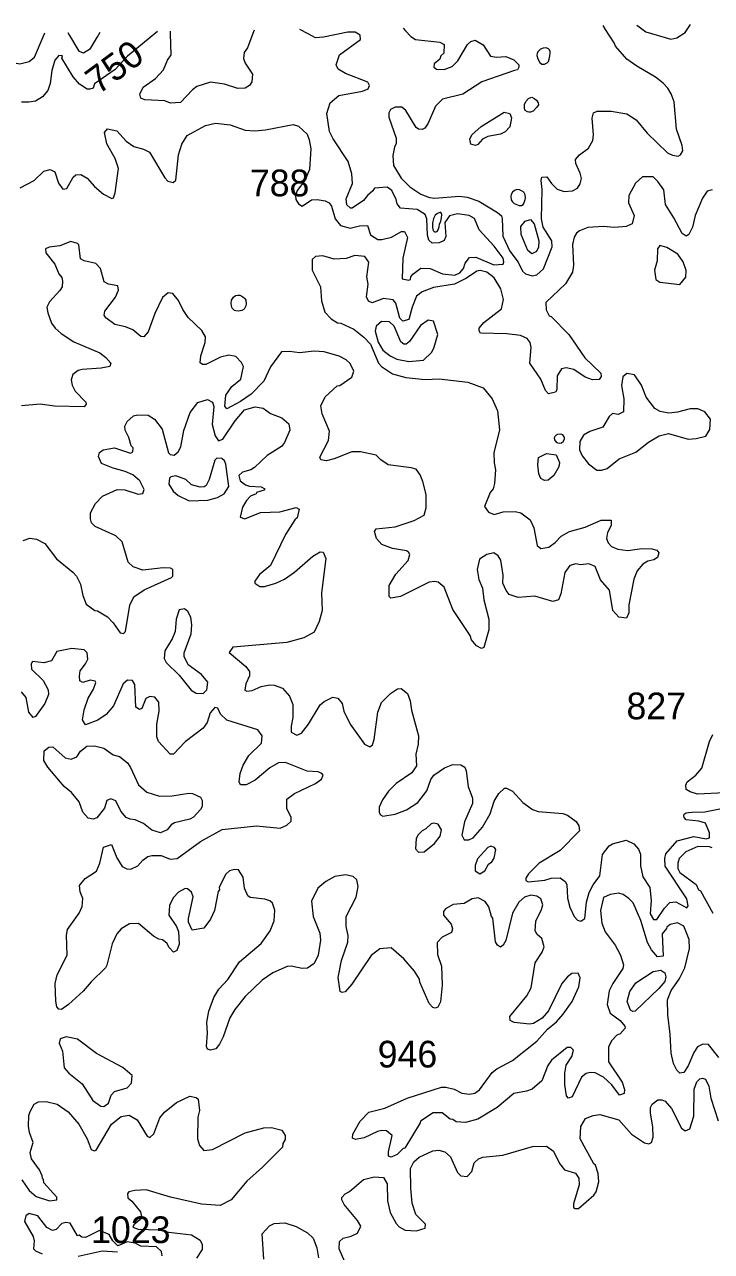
# Model space of a CAD drawing. Header units: kilometres. Extents: x 178.1 to 232.4, y 8228.7 to 8284.8.
# Drawn here: x 201.01 to 205.13, y 8277.12 to 8284.47 of the extents above; entities that cross this region are included whole.
import ezdxf

# ---------------------------------------------------------------- set-up
doc = ezdxf.new("R2010")
doc.units = ezdxf.units.KM
for name, color, linetype in [('1', 7, 'Continuous'), ('2', 7, 'Continuous'), ('21', 7, 'Continuous'), ('61', 7, 'Continuous')]:
    doc.layers.add(name, color=color, linetype=linetype)
doc.styles.add('dgn002', font='dgn002.shx')

msp = doc.modelspace()

# ---------------------------------------------------------------- linework, layer by layer
at = {"layer": '1', "color": 5, "linetype": 'Continuous', "lineweight": 13, "flags": 128}
for points in [[(202.3897, 8284.4383), (202.3818, 8284.4176), (202.3493, 8284.3326), (202.3296, 8284.3036), (202.3264, 8284.2681), (202.3362, 8284.2409), (202.3804, 8284.1755), (202.3758, 8284.1292), (202.3611, 8284.1068), (202.3351, 8284.0914), (202.2928, 8284.0882), (202.2126, 8284.1157), (202.1277, 8284.1275), (202.0464, 8284.1012), (202.0199, 8284.0814), (201.948, 8284.0049), (201.8883, 8284.0012), (201.8546, 8284.014), (201.7343, 8284.0206), (201.7108, 8284.0309), (201.7042, 8284.0545), (201.7249, 8284.0973), (201.7977, 8284.1479), (201.8454, 8284.2001), (201.8702, 8284.2593), (201.8912, 8284.2909), (201.8883, 8284.4157), (201.8879, 8284.4318)], [(202.7331, 8283.4212), (202.768, 8283.423), (202.8148, 8283.4148), (202.8396, 8283.403), (202.8535, 8283.3833), (202.8755, 8283.3075), (202.9078, 8283.2684), (202.9665, 8283.2522), (203.0223, 8283.2653), (203.0692, 8283.2682), (203.0875, 8283.2116), (203.1311, 8283.1831), (203.1562, 8283.1831), (203.214, 8283.1976), (203.2737, 8283.2318), (203.2907, 8283.2317), (203.3099, 8283.1952), (203.281, 8283.0726), (203.2775, 8282.9482), (203.3168, 8282.9395), (203.328, 8282.9446), (203.3304, 8282.9604), (203.3418, 8282.9769), (203.3896, 8283.0115), (203.4457, 8283.0105), (203.5203, 8282.9775), (203.5934, 8282.9707), (203.6224, 8282.9835), (203.6458, 8283.0103), (203.6562, 8283.0413), (203.6816, 8283.0757), (203.72, 8283.0786), (203.828, 8283.0332), (203.8828, 8283.0368), (203.8881, 8283.0509), (203.8828, 8283.073), (203.8292, 8283.1442), (203.7385, 8283.2425), (203.711, 8283.31), (203.6793, 8283.3283), (203.6099, 8283.3374), (203.5606, 8283.3257), (203.5331, 8283.2852), (203.539, 8283.2017), (203.5286, 8283.1782), (203.4996, 8283.1633), (203.4569, 8283.1617), (203.4369, 8283.1804), (203.4295, 8283.2096), (203.4258, 8283.3083), (203.415, 8283.333), (203.3671, 8283.3639), (203.2672, 8283.3712), (203.2469, 8283.3973), (203.2424, 8283.4238), (203.2155, 8283.4778), (203.1883, 8283.497), (203.1113, 8283.492), (203.1016, 8283.475), (203.0687, 8283.4482), (203.0447, 8283.4178), (202.9785, 8283.371), (202.9669, 8283.3716), (202.9454, 8283.3923), (202.9423, 8283.4281), (202.9794, 8283.5196), (202.9762, 8283.5779), (202.9544, 8283.651), (202.8641, 8283.7876), (202.8414, 8283.8315), (202.8265, 8283.9393), (202.8454, 8284.0019), (202.8977, 8284.0468), (203.0404, 8284.0718), (203.073, 8284.0868), (203.0822, 8284.1071), (203.0725, 8284.1261), (202.9383, 8284.1796), (202.8932, 8284.2055), (202.8811, 8284.2306), (202.9009, 8284.2904), (203.0278, 8284.3821), (203.0263, 8284.4092), (202.9951, 8284.4269), (202.9523, 8284.4272), (202.8067, 8284.396), (202.7569, 8284.3927), (202.7129, 8284.4157), (202.663, 8284.4418)], [(201.81, 8284.4308), (201.7884, 8284.4129), (201.63, 8284.2822), (201.6025, 8284.2519), (201.5571, 8284.202), (201.4324, 8284.1162), (201.4242, 8284.0914), (201.4052, 8284.0841), (201.3878, 8284.0853), (201.3426, 8284.1152), (201.3035, 8284.1581), (201.2371, 8284.2702), (201.2406, 8284.2836), (201.2195, 8284.2865), (201.1945, 8284.2582), (201.1756, 8284.1968), (201.1657, 8284.1186), (201.1519, 8284.0777), (201.1212, 8284.0394), (201.0784, 8284.0127), (201.0389, 8284.0059), (200.9941, 8284.0069)], [(200.9876, 8283.4936), (201.0713, 8283.5378), (201.129, 8283.5937), (201.1672, 8283.6041), (201.195, 8283.589), (201.217, 8283.5213), (201.2415, 8283.4861), (201.2671, 8283.4889), (201.3053, 8283.5574), (201.3206, 8283.5705), (201.3495, 8283.5726), (201.3882, 8283.5525), (201.4322, 8283.5022), (201.4861, 8283.4549), (201.536, 8283.43), (201.5458, 8283.4337), (201.5573, 8283.4635), (201.5754, 8283.6092), (201.5563, 8283.6686), (201.5071, 8283.7573), (201.4919, 8283.8247), (201.51, 8283.8474), (201.567, 8283.8361), (201.6233, 8283.7738), (201.6673, 8283.7414), (201.7262, 8283.7262), (201.7631, 8283.7076), (201.8548, 8283.5539), (201.8726, 8283.5334), (201.9038, 8283.5253), (201.92, 8283.5397), (201.9363, 8283.6905), (201.9553, 8283.7557), (201.9872, 8283.8081), (202.0983, 8283.8673), (202.1589, 8283.8807), (202.2454, 8283.8711), (202.3367, 8283.8396), (202.3945, 8283.8347), (202.457, 8283.8411), (202.6237, 8283.8736), (202.6566, 8283.8633), (202.7081, 8283.8146), (202.7204, 8283.7809), (202.7292, 8283.7277), (202.7222, 8283.6027)], [(202.7222, 8283.6027), (202.6943, 8283.5378), (202.6471, 8283.4773), (202.6375, 8283.4458), (202.639, 8283.4233), (202.6549, 8283.3976)], [(202.6549, 8283.3976), (202.6777, 8283.3841), (202.7331, 8283.4212)], [(201.8388, 8277.0943), (201.8345, 8277.1213), (201.8033, 8277.1485), (201.7112, 8277.152), (201.6758, 8277.1699), (201.6289, 8277.1779), (201.5716, 8277.1543), (201.5425, 8277.1849), (201.5194, 8277.2225), (201.4632, 8277.2466), (201.3775, 8277.205), (201.3569, 8277.2073), (201.3401, 8277.2178), (201.3304, 8277.2151), (201.2863, 8277.2895), (201.2612, 8277.2949), (201.2372, 8277.2885), (201.2023, 8277.2515), (201.1813, 8277.2463), (201.1471, 8277.2646), (201.093, 8277.3344), (201.0396, 8277.3491), (201.021, 8277.3344), (201.0129, 8277.3002), (201.065, 8277.2112), (201.0699, 8277.184), (201.0674, 8277.1368), (201.0784, 8277.1249), (201.1178, 8277.1061)], [(201.3335, 8277.0926), (201.478, 8277.1237), (201.5703, 8277.1181)]]:
    msp.add_lwpolyline(points, dxfattribs=at)
at = {"layer": '2', "color": 3, "linetype": 'Continuous', "lineweight": 0, "flags": 128}
for points in [[(203.2828, 8284.4498), (203.2976, 8284.434), (203.3288, 8284.4007), (203.3583, 8284.3814), (203.5039, 8284.3663), (203.529, 8284.3529), (203.527, 8284.3003), (203.5087, 8284.2849), (203.5025, 8284.2646), (203.47, 8284.2372), (203.4668, 8284.2158), (203.4833, 8284.2037), (203.529, 8284.2036), (203.5775, 8284.2203), (203.6123, 8284.2555), (203.6688, 8284.3526), (203.689, 8284.3694), (203.7158, 8284.3792), (203.764, 8284.3503), (203.8068, 8284.2824), (203.8423, 8284.276), (203.8996, 8284.2806), (203.9478, 8284.2615), (203.9779, 8284.2307), (203.9778, 8284.2157), (203.9688, 8284.2009), (203.9517, 8284.196), (203.755, 8284.1292), (203.6422, 8284.0551), (203.5189, 8284.0243), (203.4782, 8283.9827), (203.4342, 8283.882), (203.4143, 8283.8518), (203.3981, 8283.8439), (203.3763, 8283.8448), (203.361, 8283.8551), (203.3002, 8283.9579), (203.2757, 8283.976), (203.2347, 8283.9777), (203.2085, 8283.963), (203.1985, 8283.9433), (203.1968, 8283.9166), (203.2417, 8283.7908), (203.2424, 8283.7601), (203.2315, 8283.7368), (203.2216, 8283.6865), (203.2248, 8283.6267), (203.272, 8283.552), (203.3241, 8283.5002), (203.39, 8283.4559), (203.4423, 8283.4348), (203.473, 8283.4316), (203.6198, 8283.4428), (203.6671, 8283.4368), (203.7363, 8283.4143), (203.8497, 8283.3462), (203.8727, 8283.3263), (203.8781, 8283.3107), (203.8819, 8283.2048), (203.9234, 8283.1132), (203.9735, 8283.0478), (204.0001, 8282.9937), (204.0173, 8282.9785), (204.0576, 8282.9658), (204.0855, 8282.9723), (204.125, 8283.0076), (204.1761, 8283.1408), (204.1741, 8283.177), (204.1237, 8283.2589), (204.1137, 8283.3086), (204.117, 8283.4846), (204.1105, 8283.5384), (204.1149, 8283.5567), (204.1446, 8283.5594), (204.1721, 8283.5197), (204.2075, 8283.4859), (204.2487, 8283.4711), (204.2998, 8283.4757), (204.3283, 8283.4915), (204.3449, 8283.5174), (204.3521, 8283.5497), (204.3454, 8283.5818), (204.3182, 8283.6396), (204.3163, 8283.6633), (204.3408, 8283.6914), (204.3945, 8283.7306), (204.421, 8283.7781), (204.4246, 8283.8116), (204.4165, 8283.9111), (204.4258, 8283.9427), (204.4475, 8283.9535), (204.5304, 8283.9534), (204.6242, 8283.9363), (204.6802, 8283.9012), (204.7466, 8283.8205)], [(204.8914, 8284.0564), (204.8715, 8284.0902), (204.843, 8284.1211), (204.7971, 8284.1565), (204.6841, 8284.2218), (204.625, 8284.2649), (204.5562, 8284.3425), (204.5489, 8284.3627), (204.4972, 8284.4421), (204.4821, 8284.4653)], [(204.6847, 8284.4679), (204.6991, 8284.4575), (204.7386, 8284.4291), (204.8893, 8284.3846), (204.924, 8284.3929), (204.9749, 8284.4243), (204.991, 8284.4487), (205.0064, 8284.472)], [(200.7393, 8284.4168), (200.7596, 8284.3993), (200.9155, 8284.2644), (200.9534, 8284.243), (200.9849, 8284.2365), (201.0399, 8284.2509), (201.0717, 8284.2774), (201.1246, 8284.3993), (201.1344, 8284.422)], [(201.2722, 8284.4238), (201.2827, 8284.4062), (201.3392, 8284.3116), (201.3666, 8284.3024), (201.409, 8284.3285), (201.4505, 8284.3993), (201.4663, 8284.4263)], [(204.0907, 8284.2668), (204.1022, 8284.2454), (204.1154, 8284.2355), (204.1245, 8284.2347), (204.1319, 8284.2355), (204.1467, 8284.2429), (204.1541, 8284.2511), (204.1591, 8284.2643), (204.164, 8284.2841), (204.1657, 8284.3014), (204.1648, 8284.3105), (204.1607, 8284.3203), (204.1549, 8284.3269), (204.1409, 8284.3327), (204.1236, 8284.331), (204.1072, 8284.3245), (204.0915, 8284.3088), (204.0866, 8284.2989), (204.0849, 8284.2866), (204.0907, 8284.2668)], [(204.0693, 8284.0296), (204.0841, 8284.0189), (204.094, 8284.0032), (204.0948, 8283.9917), (204.0858, 8283.976), (204.0627, 8283.9521), (204.0479, 8283.9472), (204.038, 8283.9464), (204.0289, 8283.948), (204.0157, 8283.9579), (204.0116, 8283.9686), (204.0116, 8283.9925), (204.0182, 8284.0115), (204.0355, 8284.0296), (204.0487, 8284.0353), (204.0561, 8284.037), (204.0693, 8284.0296)], [(204.961, 8283.7153), (204.9573, 8283.748), (204.9235, 8283.8445), (204.9086, 8284.0091), (204.8914, 8284.0564)], [(203.8672, 8283.8154), (203.7908, 8283.8014), (203.7591, 8283.7843), (203.7315, 8283.7541), (203.7169, 8283.7465), (203.6899, 8283.7552), (203.684, 8283.7846), (203.6961, 8283.8105), (203.751, 8283.8605), (203.8887, 8283.9463), (203.9232, 8283.9389), (203.9323, 8283.9129), (203.9222, 8283.8591), (203.8947, 8283.8285), (203.8672, 8283.8154)], [(204.7466, 8283.8205), (204.8688, 8283.7043), (204.8978, 8283.69), (204.9336, 8283.6835), (204.9467, 8283.6907), (204.961, 8283.7153)], [(205.1363, 8283.4824), (205.1075, 8283.4736), (205.0778, 8283.4324), (205.0338, 8283.3277), (205.0188, 8283.2587), (204.9965, 8283.2139), (204.9805, 8283.2048), (204.9573, 8283.2203), (204.9072, 8283.3139), (204.8576, 8283.3942), (204.8458, 8283.4821), (204.8115, 8283.5318), (204.7821, 8283.5598), (204.7182, 8283.5587), (204.677, 8283.5224), (204.6371, 8283.4486), (204.6357, 8283.4029), (204.6697, 8283.3286), (204.6571, 8283.2777), (204.6209, 8283.262), (204.5521, 8283.2554), (204.4823, 8283.2618), (204.3902, 8283.2552), (204.3419, 8283.2355), (204.3234, 8283.2212), (204.3096, 8283.1988), (204.2981, 8283.1532), (204.3044, 8283.0296), (204.2994, 8282.9887), (204.2573, 8282.9184), (204.1389, 8282.8064), (204.1402, 8282.7632), (204.1592, 8282.7263), (204.1703, 8282.7226), (204.2775, 8282.6154), (204.3737, 8282.4752), (204.4699, 8282.3837), (204.4707, 8282.3625), (204.4583, 8282.3452), (204.4191, 8282.3437), (204.3754, 8282.3599), (204.3071, 8282.4045), (204.2612, 8282.4158), (204.2331, 8282.4094), (204.2076, 8282.3664), (204.2054, 8282.2828), (204.1971, 8282.2695), (204.1551, 8282.2588), (204.1375, 8282.2796), (204.1084, 8282.3477), (204.0423, 8282.4431), (204.051, 8282.5376), (204.0449, 8282.5679), (204.0264, 8282.5913), (203.9873, 8282.6081), (203.9055, 8282.6198), (203.748, 8282.6223), (203.7395, 8282.6376), (203.7401, 8282.6537), (203.7664, 8282.6858), (203.8726, 8282.7695), (203.8861, 8282.8248), (203.8699, 8282.8891), (203.8292, 8282.955), (203.7858, 8282.9893), (203.7449, 8282.9984), (203.7252, 8282.9952), (203.6638, 8282.9527)], [(203.9297, 8283.4413), (203.9307, 8283.422), (203.9399, 8283.4097), (203.9501, 8283.3995), (203.9786, 8283.3873), (203.9939, 8283.3883), (204.0031, 8283.3934), (204.0072, 8283.3995), (204.0153, 8283.423), (204.0164, 8283.4342), (204.0143, 8283.4525), (204.0062, 8283.4668), (203.9939, 8283.476), (203.9817, 8283.4811), (203.9654, 8283.4831), (203.9521, 8283.478), (203.9389, 8283.4668), (203.9318, 8283.4546), (203.9297, 8283.4413)], [(203.466, 8283.3098), (203.4599, 8283.2813), (203.4588, 8283.2558), (203.4629, 8283.2385), (203.4711, 8283.2303), (203.4792, 8283.2293), (203.4864, 8283.2324), (203.4935, 8283.2426), (203.4986, 8283.2609), (203.5016, 8283.2762), (203.5098, 8283.2935), (203.5139, 8283.3139), (203.5149, 8283.3333), (203.5139, 8283.3404), (203.5088, 8283.3455), (203.5027, 8283.3465), (203.4894, 8283.3404), (203.4762, 8283.3302), (203.466, 8283.3098)], [(204.0969, 8283.177), (204.0942, 8283.1391), (204.0833, 8283.1117), (204.0545, 8283.0978), (204.0314, 8283.1177), (203.9916, 8283.2139), (203.9887, 8283.2629), (204.0157, 8283.2931), (204.0471, 8283.3045), (204.0686, 8283.2789), (204.0969, 8283.177)], [(201.7544, 8282.6316), (201.7282, 8282.6006), (201.7111, 8282.6034), (201.6616, 8282.6426), (201.619, 8282.6607), (201.5543, 8282.6754), (201.4999, 8282.7142), (201.49, 8282.7311), (201.4935, 8282.7554), (201.558, 8282.8386), (201.5766, 8282.8813), (201.572, 8282.9073), (201.5163, 8282.9164), (201.4908, 8282.9304), (201.4674, 8283.0103), (201.4403, 8283.0411), (201.3704, 8283.0571), (201.3475, 8283.0687), (201.3383, 8283.1525), (201.3309, 8283.1605), (201.2898, 8283.1713), (201.2239, 8283.1468), (201.1605, 8283.1377), (201.138, 8283.1276), (201.1408, 8283.105), (201.1948, 8283.0353), (201.2186, 8282.9774), (201.2361, 8282.9555), (201.2413, 8282.9345), (201.2377, 8282.901), (201.2255, 8282.8781), (201.162, 8282.8104), (201.1461, 8282.7786), (201.1518, 8282.744), (201.1755, 8282.6826), (201.1967, 8282.6532), (201.2327, 8282.6207), (201.3085, 8282.57), (201.4647, 8282.5043), (201.5012, 8282.4768), (201.5294, 8282.444), (201.5242, 8282.4235), (201.473, 8282.4126), (201.3589, 8282.406), (201.3347, 8282.3995), (201.3028, 8282.3746), (201.2925, 8282.3434), (201.2976, 8282.3111), (201.3163, 8282.2749), (201.381, 8282.2098), (201.3822, 8282.1973), (201.3706, 8282.1805), (201.193, 8282.1855), (201.1069, 8282.197), (200.9948, 8282.1865)], [(204.942, 8282.9151), (204.9794, 8282.958), (204.9809, 8282.9984), (204.9635, 8283.0497), (204.9299, 8283.0971), (204.8641, 8283.1367), (204.8231, 8283.1478), (204.8081, 8283.1286), (204.8065, 8283.0553), (204.7903, 8283.0011), (204.7988, 8282.9435), (204.8231, 8282.928), (204.942, 8282.9151)], [(203.3169, 8282.7045), (203.2815, 8282.6945), (203.2645, 8282.7126), (203.2388, 8282.8019), (203.224, 8282.8223), (203.1662, 8282.8305), (203.0971, 8282.8046), (203.0747, 8282.8136), (203.0636, 8282.8397), (203.0731, 8282.9172), (203.0651, 8282.9597), (203.0782, 8283.0483), (203.0533, 8283.0822), (202.9941, 8283.0874), (202.9423, 8283.0712), (202.8687, 8283.0667), (202.8019, 8283.0858), (202.7568, 8283.0819), (202.7386, 8283.0651), (202.7373, 8283), (202.7883, 8282.8997), (202.7937, 8282.8168), (202.8134, 8282.7484), (202.8517, 8282.7086), (202.8897, 8282.6857), (202.9101, 8282.6819), (202.9876, 8282.6461), (203.0481, 8282.599), (203.0873, 8282.556), (203.1352, 8282.4436), (203.154, 8282.4226), (203.2187, 8282.3796), (203.2999, 8282.3567), (203.415, 8282.3451), (203.4984, 8282.3498), (203.6707, 8282.3297), (203.763, 8282.2944), (203.8169, 8282.2288), (203.8487, 8282.1583), (203.8616, 8282.0432), (203.8273, 8281.9049), (203.8286, 8281.8454), (203.837, 8281.8042), (203.832, 8281.7213), (203.8239, 8281.691), (203.8061, 8281.6677), (203.7717, 8281.5837), (203.7955, 8281.5507), (203.8295, 8281.5372), (203.8839, 8281.5533), (203.9548, 8281.5546), (203.9888, 8281.5456), (204.0444, 8281.5047), (204.0674, 8281.4572), (204.0871, 8281.3499), (204.1099, 8281.3336), (204.1564, 8281.341), (204.1946, 8281.368), (204.2302, 8281.4065), (204.2801, 8281.4342), (204.3744, 8281.4614), (204.471, 8281.5034), (204.5315, 8281.502), (204.5317, 8281.4696), (204.509, 8281.4281), (204.5021, 8281.3924), (204.5122, 8281.3657), (204.5336, 8281.3442), (204.5702, 8281.3288), (204.6312, 8281.3198), (204.7154, 8281.3326), (204.7753, 8281.3311), (204.8055, 8281.3232), (204.8159, 8281.3071), (204.8096, 8281.2786), (204.7865, 8281.2643), (204.7507, 8281.257), (204.7216, 8281.2388), (204.6862, 8281.1991), (204.6669, 8281.1491), (204.6372, 8280.9944), (204.6366, 8280.9462), (204.6232, 8280.9147), (204.5768, 8280.9213), (204.5415, 8280.9616), (204.521, 8281.0821), (204.4663, 8281.1445), (204.4359, 8281.2255), (204.3963, 8281.2406), (204.3465, 8281.234), (204.3188, 8281.2404), (204.2837, 8281.2312), (204.2536, 8281.1879), (204.2289, 8281.0602), (204.2154, 8281.0255)], [(203.6638, 8282.9527), (203.591, 8282.9165), (203.4658, 8282.8966), (203.3983, 8282.8698), (203.3642, 8282.8444)], [(201.8409, 8282.8371), (201.7937, 8282.7405), (201.7544, 8282.6316)], [(201.9616, 8282.7648), (201.9355, 8282.8178), (201.9015, 8282.8612), (201.8746, 8282.8639), (201.8409, 8282.8371)], [(202.3329, 8282.8335), (202.3406, 8282.821), (202.3416, 8282.7979), (202.3396, 8282.7863), (202.33, 8282.767), (202.3155, 8282.7593), (202.2963, 8282.7545), (202.2799, 8282.7564), (202.2712, 8282.7584), (202.2587, 8282.7719), (202.2567, 8282.7757), (202.2519, 8282.7998), (202.2539, 8282.821), (202.2654, 8282.8384), (202.2779, 8282.848), (202.2914, 8282.8499), (202.303, 8282.8499), (202.3155, 8282.8451), (202.3223, 8282.8403), (202.3329, 8282.8335)], [(203.3642, 8282.8444), (203.337, 8282.7786), (203.3169, 8282.7045)], [(203.8817, 8281.1255), (203.8829, 8281.172), (203.87, 8281.2628), (203.8531, 8281.2882), (203.8269, 8281.3061), (203.7845, 8281.2964), (203.7422, 8281.2684), (203.7268, 8281.2077), (203.7367, 8281.1473), (203.7595, 8281.0959), (203.7682, 8281.026), (203.7975, 8280.9099), (203.7977, 8280.8448), (203.7677, 8280.7388), (203.7541, 8280.7339), (203.7236, 8280.7502), (203.6926, 8280.7849), (203.6854, 8280.8108), (203.5808, 8280.9668), (203.5298, 8281.1008), (203.4929, 8281.1302), (203.4734, 8281.1351), (203.4399, 8281.13), (203.2675, 8281.0448), (203.209, 8281.0351), (203.2003, 8281.045), (203.1991, 8281.11), (203.2389, 8281.1793), (203.3132, 8281.2598), (203.3233, 8281.2958), (203.3164, 8281.3113), (203.3037, 8281.3194), (203.2191, 8281.3334), (203.1551, 8281.3563), (203.1242, 8281.3933), (203.1115, 8281.4347), (203.1215, 8281.4495), (203.2347, 8281.4622), (203.3489, 8281.4999), (203.4087, 8281.5316), (203.4208, 8281.5756), (203.4205, 8281.6554), (203.4024, 8281.7344), (203.3859, 8281.7739), (203.3621, 8281.8073), (203.3308, 8281.8165), (203.1933, 8281.8343), (203.1496, 8281.864), (203.1225, 8281.8922), (203.028, 8281.9123), (202.9756, 8281.9117), (202.8692, 8281.8694), (202.8238, 8281.8581), (202.7894, 8281.8632), (202.7845, 8281.8792), (202.8363, 8281.9805), (202.8427, 8282.0356), (202.7969, 8282.1394), (202.7904, 8282.187), (202.8162, 8282.2408), (202.8886, 8282.3066), (202.9029, 8282.3089), (202.9756, 8282.3602), (202.9875, 8282.3944), (202.9649, 8282.4412), (202.9416, 8282.4634), (202.8988, 8282.4849), (202.8093, 8282.5113), (202.7507, 8282.5146), (202.6618, 8282.5049), (202.6019, 8282.5129), (202.554, 8282.5112), (202.4887, 8282.4218), (202.4472, 8282.3347), (202.3721, 8282.2579), (202.3088, 8282.2134), (202.2251, 8282.1704), (202.2143, 8282.1862), (202.2195, 8282.2516), (202.2562, 8282.3026), (202.3095, 8282.3473), (202.3253, 8282.4233), (202.3136, 8282.4466), (202.2794, 8282.4829), (202.2372, 8282.4914), (202.1888, 8282.4797), (202.0996, 8282.4343), (202.0799, 8282.4341), (202.0657, 8282.4456), (202.0708, 8282.487), (202.097, 8282.5666), (202.0988, 8282.6011), (202.0759, 8282.6392), (201.9948, 8282.716), (201.9616, 8282.7648)], [(203.4911, 8282.614), (203.466, 8282.6942), (203.4335, 8282.7017), (203.3884, 8282.6696), (203.3215, 8282.5734), (203.3023, 8282.5573), (203.2868, 8282.5564), (203.2689, 8282.5712), (203.2304, 8282.6646), (203.2014, 8282.6904), (203.1535, 8282.6919), (203.1213, 8282.6642), (203.1162, 8282.6358), (203.1332, 8282.5691), (203.1615, 8282.5205), (203.205, 8282.4866), (203.2454, 8282.4678), (203.3176, 8282.4537), (203.4063, 8282.4603), (203.453, 8282.5075), (203.4679, 8282.5337), (203.4911, 8282.614)], [(204.7541, 8281.9701), (204.8193, 8282.0083), (204.8745, 8282.0208), (204.9925, 8281.988), (205.0402, 8281.9914), (205.0979, 8282.0056), (205.1226, 8282.0462), (205.1256, 8282.1079), (205.0928, 8282.1507), (205.0511, 8282.169), (205.0051, 8282.1703), (204.9285, 8282.1488), (204.8766, 8282.1428), (204.8254, 8282.154), (204.792, 8282.1713), (204.7399, 8282.24), (204.7119, 8282.3119), (204.6718, 8282.3723), (204.6249, 8282.3814), (204.6014, 8282.3609), (204.5928, 8282.3091), (204.6076, 8282.229), (204.6057, 8282.1517), (204.5734, 8282.1365), (204.5383, 8282.1422), (204.5191, 8282.1233), (204.4802, 8282.059), (204.4034, 8282.0339), (204.3645, 8282.0113), (204.342, 8281.9747), (204.341, 8281.9238), (204.356, 8281.8885), (204.3948, 8281.8401), (204.4457, 8281.802), (204.4742, 8281.8017), (204.5079, 8281.8117), (204.5785, 8281.8696), (204.6798, 8281.9089), (204.7541, 8281.9701)], [(201.348, 8281.1195), (201.363, 8281.0503), (201.3834, 8280.9989), (201.4353, 8280.9613), (201.45, 8280.9588), (201.5096, 8280.9229), (201.5452, 8280.8871), (201.5867, 8280.8265), (201.6057, 8280.8226), (201.6175, 8280.8353), (201.6444, 8280.9927), (201.6684, 8281.0422), (201.7303, 8281.0857), (201.8947, 8281.1583), (201.9024, 8281.1666), (201.9024, 8281.2062), (201.8874, 8281.2144), (201.8439, 8281.2174), (201.7225, 8281.2028), (201.6635, 8281.2222), (201.6347, 8281.2513), (201.5975, 8281.373), (201.5605, 8281.4084), (201.4365, 8281.4642), (201.4154, 8281.4856), (201.4078, 8281.5094), (201.4079, 8281.546), (201.438, 8281.6015), (201.4806, 8281.6454), (201.5689, 8281.6865), (201.6135, 8281.6837), (201.694, 8281.6588), (201.7221, 8281.6626), (201.73, 8281.686), (201.7041, 8281.7371), (201.6615, 8281.7736), (201.6157, 8281.7949), (201.5444, 8281.814), (201.4734, 8281.8429), (201.4558, 8281.8844), (201.4622, 8281.9087), (201.4848, 8281.924), (201.5514, 8281.9353), (201.6478, 8281.9031), (201.6619, 8281.9116), (201.6641, 8281.936), (201.6531, 8281.9469), (201.6377, 8281.9984), (201.6154, 8282.0419), (201.6151, 8282.0659), (201.6284, 8282.0932), (201.6671, 8282.1271), (201.6925, 8282.1342), (201.7537, 8282.1307), (201.792, 8282.1084), (201.8383, 8282.0477), (201.8754, 8281.9057), (201.887, 8281.8966), (201.9105, 8281.8928), (201.9336, 8281.9128), (201.9494, 8281.9414), (201.9685, 8282.0405), (202.0061, 8282.1478), (202.053, 8282.2082), (202.1098, 8282.225), (202.1396, 8282.2099), (202.1481, 8282.1839), (202.1386, 8282.0761), (202.1564, 8282.0083), (202.177, 8281.9783), (202.2019, 8281.9875), (202.276, 8282.0978), (202.331, 8282.1637), (202.3958, 8282.1821), (202.4432, 8282.1729), (202.4874, 8282.1411), (202.5565, 8282.1161), (202.5976, 8282.0798), (202.6041, 8282.0422), (202.5725, 8281.9672), (202.5537, 8281.9441), (202.4677, 8281.8907), (202.3924, 8281.8171), (202.3708, 8281.8047), (202.3195, 8281.7901), (202.2985, 8281.7705), (202.3067, 8281.7379), (202.3387, 8281.7151), (202.3629, 8281.7065), (202.4314, 8281.7013), (202.4531, 8281.6905), (202.4502, 8281.6818), (202.4044, 8281.6673), (202.4022, 8281.6599), (202.3689, 8281.6454)], [(204.1903, 8281.9833), (204.2011, 8281.9702), (204.2085, 8281.9651), (204.2194, 8281.9639), (204.2325, 8281.9651), (204.2421, 8281.973), (204.2501, 8281.9873), (204.2507, 8281.9958), (204.2496, 8282.0027), (204.2404, 8282.0129), (204.2285, 8282.0175), (204.2097, 8282.0158), (204.2017, 8282.0118), (204.1932, 8282.0044), (204.1909, 8281.9998), (204.1897, 8281.993), (204.1903, 8281.9833)], [(202.1121, 8281.6225), (202.17, 8281.6385), (202.2096, 8281.6597), (202.2371, 8281.7045), (202.2204, 8281.8371), (202.2118, 8281.8571), (202.1959, 8281.8724), (202.1665, 8281.8745), (202.1534, 8281.861), (202.1198, 8281.7469), (202.1028, 8281.7108), (202.0901, 8281.7016), (202.066, 8281.6999), (202.0146, 8281.7145), (201.9799, 8281.7458), (201.9211, 8281.7672), (201.8909, 8281.7625), (201.8819, 8281.754), (201.8788, 8281.7175), (201.9043, 8281.6758), (201.934, 8281.6494), (202.0002, 8281.6178), (202.1121, 8281.6225)], [(204.1871, 8281.7705), (204.1532, 8281.7425), (204.1309, 8281.7396), (204.1081, 8281.7513), (204.0974, 8281.7798), (204.0907, 8281.8331), (204.0949, 8281.8782), (204.143, 8281.9021), (204.2015, 8281.893), (204.2219, 8281.8483), (204.2167, 8281.8226), (204.1871, 8281.7705)], [(202.3689, 8281.6454), (202.3434, 8281.6202), (202.3198, 8281.5802), (202.3067, 8281.5212), (202.333, 8281.5106)], [(202.5433, 8281.5518), (202.6414, 8281.5778), (202.6598, 8281.5674), (202.6475, 8281.5166), (202.6339, 8281.5054), (202.5782, 8281.4157), (202.4873, 8281.2298), (202.4212, 8281.1774), (202.3941, 8281.1371), (202.3939, 8281.1257), (202.4249, 8281.1059), (202.452, 8281.1058), (202.5196, 8281.1252), (202.5722, 8281.1482), (202.6328, 8281.1917), (202.7421, 8281.286), (202.7863, 8281.3126), (202.8046, 8281.3116), (202.8193, 8281.2723), (202.7937, 8281.0661), (202.7968, 8280.9604), (202.7802, 8280.895), (202.7492, 8280.8315), (202.6868, 8280.7973), (202.5858, 8280.7692), (202.2615, 8280.7413), (202.2409, 8280.7096), (202.3398, 8280.6259), (202.3619, 8280.5953), (202.362, 8280.5692), (202.3398, 8280.5212), (202.3331, 8280.4837), (202.3466, 8280.4771), (202.377, 8280.4815), (202.4322, 8280.505), (202.4841, 8280.5162), (202.5103, 8280.5146), (202.5593, 8280.4966), (202.6016, 8280.4471), (202.622, 8280.3985), (202.6223, 8280.3195), (202.6125, 8280.2687), (202.6125, 8280.2329), (202.6465, 8280.2136), (202.6746, 8280.2271), (202.7149, 8280.2799), (202.7858, 8280.395), (202.8098, 8280.4152), (202.8619, 8280.4419), (202.8917, 8280.4357), (202.9167, 8280.4043), (202.9286, 8280.3584), (202.9655, 8280.2807), (203.0524, 8280.161), (203.0845, 8280.1443), (203.0991, 8280.1571), (203.1095, 8280.188), (203.1317, 8280.3522), (203.154, 8280.4109), (203.2066, 8280.4637), (203.2497, 8280.4909), (203.2708, 8280.4929), (203.3103, 8280.4646), (203.325, 8280.4209), (203.3344, 8280.3641), (203.376, 8280.2109), (203.3733, 8280.1602), (203.3589, 8280.1012), (203.3629, 8280.0313), (203.3355, 8279.9886), (203.2413, 8279.9254), (203.1947, 8279.8787), (203.1602, 8279.8277), (203.1395, 8279.7829), (203.1387, 8279.7502), (203.1468, 8279.7369), (203.1618, 8279.7297), (203.2361, 8279.74), (203.3035, 8279.7674), (203.3716, 8279.8109), (203.4245, 8279.8797), (203.4497, 8279.9487), (203.4673, 8279.9736), (203.5319, 8280.0189), (203.5817, 8280.0387), (203.6296, 8280.0371), (203.6533, 8280.0227), (203.6623, 8280.0002), (203.6743, 8279.9067), (203.6988, 8279.8375), (203.6986, 8279.8039), (203.6514, 8279.694), (203.635, 8279.6146), (203.6498, 8279.5867), (203.6773, 8279.588)], [(202.333, 8281.5106), (202.4271, 8281.5487), (202.5433, 8281.5518)], [(201.005, 8281.3806), (201.0445, 8281.3952)], [(201.0445, 8281.3952), (201.0851, 8281.389), (201.1348, 8281.3619), (201.2048, 8281.2708), (201.3033, 8281.1917)], [(201.3033, 8281.1917), (201.3238, 8281.1677), (201.348, 8281.1195)], [(203.9191, 8281.0572), (203.9005, 8281.0807), (203.8817, 8281.1255)], [(204.2154, 8281.0255), (204.1818, 8281.0153), (204.0736, 8281.048), (203.9739, 8281.0398), (203.9191, 8281.0572)], [(202.0164, 8280.8759), (202.0103, 8280.9214), (201.992, 8280.9553), (201.9713, 8280.9704), (201.9404, 8280.9647), (201.9219, 8280.9086), (201.9159, 8280.8351), (201.8987, 8280.791), (201.8549, 8280.719), (201.8505, 8280.6745), (201.8613, 8280.6502), (201.9409, 8280.5739), (202.0129, 8280.484), (202.0431, 8280.4656), (202.085, 8280.4636), (202.1064, 8280.4861), (202.1111, 8280.5325), (202.0746, 8280.5784), (201.9936, 8280.6357), (201.9707, 8280.6851), (201.9709, 8280.7084), (202.0114, 8280.8219), (202.0164, 8280.8759)], [(201.9276, 8279.4747), (202.0677, 8279.5781), (202.1977, 8279.6488), (202.4035, 8279.6702), (202.5465, 8279.6574), (202.5849, 8279.6746), (202.6121, 8279.6997), (202.6121, 8279.7204), (202.5859, 8279.7754), (202.5855, 8279.8309), (202.6315, 8279.864), (202.7573, 8279.9239), (202.7929, 8279.9499), (202.8032, 8279.9748), (202.7963, 8279.9846), (202.7729, 8279.9943), (202.7087, 8279.9994), (202.5778, 8280.05), (202.5367, 8280.0488), (202.4843, 8280.0191), (202.3952, 8279.9436), (202.3426, 8279.9175), (202.3082, 8279.9158), (202.3, 8279.9339), (202.3061, 8279.9848), (202.3242, 8280.035), (202.3574, 8280.0917), (202.4347, 8280.1666), (202.4374, 8280.2108), (202.4118, 8280.2452), (202.2268, 8280.3045), (202.1884, 8280.3397), (202.1714, 8280.3757), (202.1546, 8280.3809), (202.1255, 8280.3485), (202.1073, 8280.2898), (202.0843, 8280.2552), (201.9766, 8280.1751), (201.906, 8280.101), (201.8871, 8280.1), (201.8164, 8280.1759), (201.8062, 8280.204), (201.806, 8280.28), (201.8207, 8280.359), (201.8185, 8280.4115), (201.7939, 8280.442), (201.7651, 8280.4466), (201.7399, 8280.4332), (201.7165, 8280.3733), (201.7029, 8280.3686), (201.681, 8280.3824), (201.6744, 8280.5168), (201.6593, 8280.5411), (201.631, 8280.5437), (201.605, 8280.5224), (201.5454, 8280.3906), (201.5014, 8280.3387), (201.4518, 8280.3048), (201.3793, 8280.2767), (201.3599, 8280.307), (201.3702, 8280.367), (201.3942, 8280.4366), (201.4269, 8280.4894), (201.4403, 8280.529), (201.4367, 8280.5386), (201.407, 8280.544), (201.3629, 8280.5299), (201.3454, 8280.5399), (201.3417, 8280.5679), (201.3461, 8280.6), (201.3791, 8280.6409), (201.3926, 8280.6694), (201.3893, 8280.7082), (201.3706, 8280.7254), (201.2963, 8280.7336), (201.2075, 8280.7155), (201.174, 8280.6602), (201.1278, 8280.6482), (201.0607, 8280.6559), (201.0522, 8280.6407), (201.0547, 8280.6102), (201.1238, 8280.5412), (201.1546, 8280.486), (201.1574, 8280.4579), (201.1355, 8280.4038), (201.0795, 8280.3252), (201.0655, 8280.3205), (201.0394, 8280.3521), (201.0225, 8280.4398), (200.9945, 8280.4747)], [(205.2113, 8279.8691), (205.0492, 8279.8613), (205.0039, 8279.8739), (204.9809, 8279.8892), (204.978, 8279.9138), (204.9864, 8279.9354), (205.0391, 8279.9737), (205.0752, 8280.0171), (205.1205, 8280.1759), (205.1409, 8280.218)], [(201.7267, 8279.685), (201.6755, 8279.7076), (201.6459, 8279.7102), (201.6221, 8279.7201), (201.5894, 8279.7597), (201.5607, 8279.8212), (201.5295, 8279.833), (201.5054, 8279.8235), (201.4914, 8279.7774), (201.4458, 8279.7187), (201.4247, 8279.7116), (201.3953, 8279.7164), (201.3615, 8279.7531), (201.3397, 8279.8154), (201.2951, 8279.8715), (201.2508, 8279.9061), (201.1533, 8280.0229), (201.1293, 8280.0634), (201.1313, 8280.1194), (201.1587, 8280.1424), (201.1819, 8280.1441), (201.2566, 8280.0778), (201.2918, 8280.0703), (201.3256, 8280.0844), (201.3479, 8280.119), (201.3869, 8280.1474), (201.4332, 8280.1509), (201.4885, 8280.1365), (201.5437, 8280.0972), (201.5826, 8280.0863), (201.6301, 8280.0484), (201.6491, 8280.0214), (201.6957, 8279.9174), (201.7453, 8279.8736), (201.8224, 8279.8481), (201.8975, 8279.8498), (201.9982, 8279.8677), (202.021, 8279.8646), (202.0679, 8279.8422), (202.0774, 8279.8232), (202.0774, 8279.7863), (202.0683, 8279.7683), (202.0258, 8279.7225), (202.0049, 8279.7115), (201.9126, 8279.689), (201.8915, 8279.6778), (201.8676, 8279.6464), (201.8279, 8279.6292), (201.7764, 8279.6459), (201.7267, 8279.685)], [(203.8289, 8279.8184), (203.8565, 8279.8639), (203.8904, 8279.8973)], [(203.8904, 8279.8973), (203.9028, 8279.8972), (203.9391, 8279.879), (204.0017, 8279.8103), (204.0583, 8279.7688), (204.0936, 8279.7561), (204.2412, 8279.7444), (204.269, 8279.7357), (204.3212, 8279.6978), (204.3372, 8279.6701), (204.34, 8279.6418), (204.2243, 8279.5227), (204.0993, 8279.447), (204.0359, 8279.3833), (204.0186, 8279.3578), (204.0182, 8279.3426), (204.0338, 8279.3347), (204.1333, 8279.3461), (204.1713, 8279.3572), (204.2244, 8279.3593), (204.2557, 8279.3382), (204.2648, 8279.3194), (204.2683, 8279.2366), (204.2829, 8279.1838), (204.3096, 8279.1283), (204.329, 8279.1051), (204.3487, 8279.0994), (204.3734, 8279.1164), (204.3838, 8279.2143), (204.3993, 8279.2714), (204.4227, 8279.3175), (204.4635, 8279.3706), (204.4793, 8279.4989), (204.5197, 8279.5511), (204.5385, 8279.5632), (204.6211, 8279.5847), (204.6672, 8279.5627), (204.6944, 8279.5303), (204.7059, 8279.5005), (204.7063, 8279.4319), (204.7216, 8279.3649), (204.762, 8279.3009), (204.7702, 8279.2242), (204.7655, 8279.1444), (204.7845, 8279.1088), (204.8044, 8279.1088), (204.8516, 8279.1785), (204.8822, 8279.2113), (204.9184, 8279.2158), (204.9847, 8279.1804), (204.9925, 8279.1912), (204.9855, 8279.2339), (204.8546, 8279.4286), (204.8528, 8279.4761), (204.8583, 8279.5028), (204.9275, 8279.582), (205.0273, 8279.6076), (205.0997, 8279.5932), (205.1208, 8279.5997), (205.1205, 8279.629), (205.0971, 8279.6868), (205.0566, 8279.6998), (204.9798, 8279.7077), (204.9681, 8279.7209), (204.9664, 8279.7306), (204.9685, 8279.741), (204.9803, 8279.7486), (204.9955, 8279.7514), (205.0157, 8279.7522), (205.0929, 8279.7545), (205.1927, 8279.7756)], [(203.6773, 8279.588), (203.703, 8279.5994), (203.7592, 8279.6632), (203.8059, 8279.7434), (203.8289, 8279.8184)], [(203.42, 8279.6531), (203.3981, 8279.642), (203.3726, 8279.6171), (203.3615, 8279.5946), (203.3565, 8279.5332), (203.3764, 8279.5126), (203.4098, 8279.5152), (203.4716, 8279.565), (203.5048, 8279.6085), (203.5124, 8279.6478), (203.4925, 8279.6818), (203.4658, 8279.6865), (203.4515, 8279.6822), (203.42, 8279.6531)], [(202.5869, 8278.8275), (202.5025, 8278.7906), (202.4376, 8278.7465), (202.336, 8278.6481), (202.2734, 8278.5708), (202.2439, 8278.5214), (202.2044, 8278.4069), (202.1817, 8278.3626), (202.1596, 8278.3354), (202.1273, 8278.3273), (202.1101, 8278.3327), (202.1037, 8278.3483), (202.1103, 8278.4286), (202.1056, 8278.4945), (202.1187, 8278.5609), (202.1485, 8278.6432), (202.1771, 8278.693), (202.2318, 8278.7498), (202.3014, 8278.8553), (202.4314, 8278.9659), (202.4849, 8279.0418), (202.5104, 8279.1022), (202.5136, 8279.1665), (202.5, 8279.2079), (202.4844, 8279.2211), (202.4538, 8279.2309), (202.3665, 8279.2418), (202.3526, 8279.2508), (202.3328, 8279.2984), (202.3247, 8279.3628), (202.2964, 8279.4083), (202.2702, 8279.4101), (202.2422, 8279.4018), (202.2194, 8279.3804), (202.18, 8279.3043), (202.1811, 8279.2873), (202.1745, 8279.2772), (202.1512, 8279.1627), (202.1282, 8279.1119), (202.0872, 8279.0583), (202.0173, 8279.0466), (201.9969, 8279.0934), (201.9957, 8279.1167), (202.0232, 8279.2462), (202.0136, 8279.2731), (201.9892, 8279.2927), (201.9756, 8279.2947), (201.9354, 8279.2745), (201.9049, 8279.2397), (201.8827, 8279.1942), (201.8784, 8279.1367), (201.9245, 8279.0671), (201.936, 8279.0375), (201.9411, 8278.9619), (201.9263, 8278.9239), (201.9053, 8278.9142), (201.8804, 8278.9424), (201.8667, 8278.9688), (201.8403, 8278.9885), (201.8187, 8278.991), (201.7855, 8279.0091), (201.6962, 8279.0853), (201.6415, 8279.0841), (201.5922, 8279.0546), (201.5669, 8279.0244), (201.5384, 8278.9632), (201.507, 8278.8367), (201.4977, 8278.8194), (201.4121, 8278.7365), (201.3643, 8278.6805), (201.2772, 8278.5999), (201.2339, 8278.5697), (201.2195, 8278.5733), (201.2071, 8278.5856), (201.2003, 8278.6203), (201.1973, 8278.727), (201.2088, 8278.7788), (201.2691, 8278.8951), (201.2644, 8279.0159), (201.2711, 8279.0507), (201.3405, 8279.1476), (201.3587, 8279.1868), (201.3615, 8279.2362), (201.3459, 8279.2749), (201.3422, 8279.3136), (201.3763, 8279.3557), (201.4447, 8279.3985), (201.4637, 8279.4472), (201.4869, 8279.5433), (201.5342, 8279.5595), (201.5661, 8279.4788), (201.5991, 8279.4281), (201.6268, 8279.4124), (201.6499, 8279.4104), (201.6917, 8279.4315)], [(203.7285, 8279.4736), (203.7153, 8279.4326), (203.7162, 8279.4021), (203.7428, 8279.384), (203.7737, 8279.4018), (203.7956, 8279.4408), (203.8157, 8279.4557), (203.8293, 8279.4775), (203.8402, 8279.5296), (203.8318, 8279.5418), (203.8101, 8279.5491), (203.7906, 8279.5411), (203.7285, 8279.4736)], [(205.1375, 8279.5398), (205.1199, 8279.5461), (205.0511, 8279.547), (204.9785, 8279.5149), (204.9385, 8279.4744), (204.9302, 8279.4463), (204.9316, 8279.4145), (204.9435, 8279.3907), (205.0415, 8279.3195), (205.0556, 8279.287), (205.0667, 8279.2811), (205.1397, 8279.1481)], [(201.6917, 8279.4315), (201.7214, 8279.4657), (201.7518, 8279.4866), (201.777, 8279.4935), (201.8315, 8279.4926)], [(201.8315, 8279.4926), (201.8857, 8279.4713), (201.9276, 8279.4747)], [(203.8459, 8278.2155), (203.9391, 8278.2647), (204.0851, 8278.381), (204.1493, 8278.4534), (204.203, 8278.4973), (204.2431, 8278.5423), (204.2966, 8278.6176), (204.3366, 8278.7066), (204.3441, 8278.7606), (204.3322, 8278.7876), (204.2955, 8278.7855), (204.2683, 8278.7666), (204.236, 8278.7262), (204.1555, 8278.5629), (204.1163, 8278.5193), (204.0656, 8278.4875), (204.0405, 8278.482), (203.9491, 8278.492), (203.9245, 8278.5041), (203.923, 8278.5279), (204.0247, 8278.6515), (204.0519, 8278.7011), (204.0743, 8278.8501), (204.1168, 8278.9132), (204.1299, 8278.9452), (204.1157, 8278.9959), (204.0865, 8279.0195), (204.0759, 8279.0417), (204.0789, 8279.0996), (204.1135, 8279.17), (204.1202, 8279.1967), (204.1084, 8279.2338), (204.0861, 8279.2502), (204.0489, 8279.2551), (204.0109, 8279.2444), (203.977, 8279.2143), (203.9393, 8279.1469), (203.8998, 8278.983), (203.8836, 8278.9553), (203.8672, 8278.9433), (203.8488, 8278.9556), (203.8371, 8278.9764), (203.8204, 8279.117), (203.8126, 8279.1272), (203.7977, 8279.1858), (203.7756, 8279.2175), (203.7324, 8279.2387), (203.6982, 8279.2338), (203.6499, 8279.205), (203.5837, 8279.1994), (203.537, 8279.1741), (203.5262, 8279.1582), (203.5263, 8279.1367), (203.5719, 8279.0811), (203.5803, 8279.053), (203.5732, 8279.0315), (203.5172, 8279.0049), (203.4879, 8278.9718), (203.4898, 8278.9001), (203.513, 8278.8295), (203.5177, 8278.7163), (203.5076, 8278.6165), (203.4917, 8278.5846), (203.4751, 8278.5777), (203.4607, 8278.5834), (203.4396, 8278.6067), (203.3837, 8278.7334), (203.3807, 8278.7524), (203.3519, 8278.8007), (203.2873, 8278.8736), (203.2118, 8278.9395), (203.1434, 8278.9331), (203.091, 8278.8946), (202.9749, 8278.7228), (202.9365, 8278.6763), (202.9183, 8278.673), (202.9061, 8278.6792), (202.8942, 8278.7618), (202.9131, 8278.8639), (202.9514, 8278.9744), (202.953, 8279.0133), (202.9417, 8279.0686), (202.9418, 8279.1269), (203.0011, 8279.243), (203.014, 8279.3082), (203.0063, 8279.3468), (202.9837, 8279.3683), (202.9376, 8279.3774), (202.8737, 8279.3669), (202.8188, 8279.337), (202.7709, 8279.2971), (202.7346, 8279.2199), (202.7441, 8279.1278), (202.7829, 8279.0274), (202.7869, 8278.9863)], [(205.0006, 8278.9363), (204.9991, 8278.9895), (204.9658, 8279.0694), (204.9292, 8279.089), (204.8847, 8279.0796), (204.8641, 8279.0639), (204.8628, 8279.055), (204.8358, 8279.0231), (204.8424, 8278.8893), (204.8083, 8278.8854), (204.7724, 8278.9275), (204.749, 8278.9725), (204.7094, 8279.1041), (204.6632, 8279.2094), (204.6375, 8279.2365), (204.6026, 8279.2593), (204.5763, 8279.2669), (204.5251, 8279.2588), (204.4846, 8279.2408), (204.466, 8279.164), (204.4759, 8279.0869), (204.495, 8279.0359), (204.5546, 8278.9559), (204.586, 8278.8967), (204.6058, 8278.8379), (204.6011, 8278.8154), (204.5403, 8278.7261), (204.5195, 8278.6818), (204.507, 8278.601), (204.5247, 8278.5495), (204.5848, 8278.5043), (204.6136, 8278.4707), (204.6141, 8278.4583), (204.5853, 8278.4243), (204.5648, 8278.4158), (204.5337, 8278.3822), (204.5154, 8278.3444), (204.5155, 8278.2566), (204.5961, 8278.1356), (204.6104, 8278.0916), (204.6082, 8278.0669), (204.5811, 8278.0582), (204.5354, 8278.1193), (204.4856, 8278.1642), (204.4356, 8278.1912), (204.4059, 8278.1936), (204.3804, 8278.187), (204.3528, 8278.1644), (204.2963, 8278.0481), (204.2756, 8278.0387), (204.2635, 8278.053), (204.2522, 8278.1184), (204.2536, 8278.1896), (204.2617, 8278.2375), (204.2952, 8278.2887), (204.3043, 8278.3276), (204.2895, 8278.3429), (204.2664, 8278.3433), (204.1729, 8278.2679), (204.1504, 8278.2344), (204.1146, 8278.143), (204.0574, 8278.0938), (204.0232, 8278.0816), (203.9468, 8278.0681), (203.8463, 8277.9828), (203.7317, 8277.9141), (203.657, 8277.8926), (203.6007, 8277.8977), (203.5818, 8277.9105), (203.5652, 8277.9131), (203.5169, 8277.9516), (203.4631, 8277.9519), (203.3867, 8277.9011), (203.3855, 8277.8906), (203.2939, 8277.7401), (203.283, 8277.7369), (203.248, 8277.7025), (203.2117, 8277.6857), (203.1955, 8277.6926), (203.1952, 8277.7174), (203.2178, 8277.8162), (203.1842, 8277.8427), (203.1557, 8277.8463), (203.13, 8277.8401), (203.0496, 8277.802), (202.9977, 8277.7908), (202.9806, 8277.7997), (202.9815, 8277.8242), (203.0253, 8277.9019), (203.078, 8277.955), (203.1728, 8277.9786), (203.307, 8278.0391), (203.5137, 8278.1047), (203.5401, 8278.1048), (203.5902, 8278.0932)], [(202.7869, 8278.9863), (202.7736, 8278.8968), (202.7503, 8278.847), (202.709, 8278.8191), (202.6785, 8278.8162)], [(204.9378, 8278.7517), (204.9724, 8278.8204), (205.0006, 8278.9363)], [(202.6785, 8278.8162), (202.6124, 8278.8307), (202.5869, 8278.8275)], [(204.8175, 8278.6957), (204.6753, 8278.5599), (204.6609, 8278.5579), (204.6465, 8278.5668), (204.6275, 8278.618), (204.6428, 8278.6775), (204.6779, 8278.7297), (204.7823, 8278.7987), (204.829, 8278.8059), (204.8537, 8278.7901), (204.859, 8278.766), (204.853, 8278.7382), (204.8175, 8278.6957)], [(204.8856, 8278.4219), (204.8708, 8278.5386), (204.8693, 8278.6293), (204.8913, 8278.6841), (204.9378, 8278.7517)], [(205.1763, 8278.2828), (205.1138, 8278.3614), (205.081, 8278.3631), (205.0494, 8278.3461), (205.0259, 8278.3129), (204.9932, 8278.2332), (204.967, 8278.1939), (204.9421, 8278.19), (204.925, 8278.2072), (204.904, 8278.247), (204.8906, 8278.3081), (204.8856, 8278.4219)], [(201.6025, 8278.2225), (201.4438, 8278.3075), (201.33, 8278.3928), (201.2634, 8278.406), (201.2257, 8278.3942), (201.22, 8278.3696), (201.2396, 8278.3206), (201.25, 8278.2214), (201.2788, 8278.1893), (201.3581, 8278.1245), (201.4225, 8278.0261), (201.4694, 8277.9919), (201.4875, 8277.9902), (201.5164, 8278.0099), (201.5333, 8278.0575), (201.5523, 8278.0797), (201.6274, 8278.1009), (201.6535, 8278.13), (201.6574, 8278.1755), (201.6025, 8278.2225)], [(203.742, 8278.0892), (203.817, 8278.1933), (203.8459, 8278.2155)], [(204.731, 8277.7717), (204.7571, 8277.7649), (204.7727, 8277.7737), (204.7834, 8277.8064), (204.7817, 8277.867), (204.7671, 8277.9493), (204.7671, 8277.9835), (204.776, 8278.0032), (204.8098, 8278.0283), (204.8356, 8278.029), (204.8542, 8278.0207), (204.892, 8277.9782), (204.9517, 8277.8595), (204.9754, 8277.8437), (205.0023, 8277.8555), (205.027, 8277.9313), (205.0294, 8278.0925), (205.0446, 8278.1374), (205.0619, 8278.1557), (205.0791, 8278.1589), (205.0959, 8278.1524), (205.1172, 8278.1106), (205.1282, 8278.0384), (205.173, 8277.9039)], [(200.9965, 8277.5497), (201.0401, 8277.4865), (201.0828, 8277.4497), (201.1622, 8277.4238), (201.2065, 8277.4311), (201.2059, 8277.4454), (201.1286, 8277.5325), (201.1275, 8277.5511), (201.1199, 8277.5571), (201.1193, 8277.5733), (201.1033, 8277.6089), (201.0555, 8277.6754), (201.0457, 8277.7147), (201.065, 8277.7741), (201.0422, 8277.8343), (201.036, 8277.8715), (201.0389, 8277.9347), (201.0461, 8277.9599), (201.071, 8278.0033), (201.0963, 8278.0179), (201.1434, 8278.019), (201.2094, 8278.0031), (201.2754, 8277.9573), (201.3388, 8277.8837), (201.388, 8277.7966), (201.4123, 8277.7323), (201.4295, 8277.7235), (201.4417, 8277.7278), (201.5344, 8277.8827), (201.5916, 8277.9301), (201.6402, 8277.9367), (201.6886, 8277.9088), (201.7479, 8277.8113), (201.7636, 8277.8044), (201.7875, 8277.8259), (201.8236, 8277.921), (201.8522, 8277.9553), (201.9245, 8278.0143), (202.0035, 8278.0505), (202.0416, 8278.0427), (202.0546, 8278.0328), (202.0628, 8277.9644), (202.0512, 8277.9248), (202.0493, 8277.7963), (202.0624, 8277.7551), (202.0882, 8277.7264), (202.1407, 8277.7318), (202.3351, 8277.831), (202.4486, 8277.8613), (202.4946, 8277.863), (202.5551, 8277.8479), (202.5762, 8277.8155), (202.575, 8277.7923), (202.5615, 8277.7669), (202.5594, 8277.7464), (202.4401, 8277.6264), (202.3452, 8277.5415), (202.2515, 8277.4297), (202.1853, 8277.3957), (202.0741, 8277.4035), (201.8889, 8277.4464), (201.7419, 8277.4894), (201.6735, 8277.4859), (201.6387, 8277.4778), (201.6303, 8277.4682), (201.6319, 8277.4419), (201.657, 8277.4223), (201.7092, 8277.3574), (201.7164, 8277.3209), (201.6674, 8277.2801), (201.6624, 8277.2664), (201.6934, 8277.2542), (201.8184, 8277.2508), (201.8791, 8277.2358), (202.0141, 8277.22), (202.0654, 8277.1881), (202.0789, 8277.1626), (202.0783, 8277.1322), (202.0445, 8277.0816)], [(203.5902, 8278.0932), (203.6363, 8278.0689), (203.6823, 8278.0639), (203.713, 8278.0686), (203.742, 8278.0892)], [(204.4266, 8277.6459), (204.3443, 8277.7963), (204.348, 8277.8695), (204.3768, 8277.9169), (204.4222, 8277.9352), (204.4639, 8277.9421)], [(204.4639, 8277.9421), (204.5775, 8277.9104), (204.652, 8277.8237), (204.731, 8277.7717)], [(202.968, 8276.9812), (202.8989, 8277.1363), (202.9021, 8277.1807), (202.9227, 8277.2014), (202.9713, 8277.2129), (203.0093, 8277.2298), (203.0303, 8277.273), (203.0104, 8277.3072), (202.9306, 8277.4016), (202.9155, 8277.4292), (202.9163, 8277.4448), (202.9356, 8277.4667), (202.961, 8277.4808), (203.0451, 8277.5525), (203.1102, 8277.5684), (203.1649, 8277.5649), (203.1884, 8277.5265), (203.1899, 8277.4244), (203.2049, 8277.3534), (203.2408, 8277.2875), (203.2589, 8277.2681), (203.2949, 8277.2491), (203.3637, 8277.2443), (203.4145, 8277.2603), (203.4171, 8277.2851), (203.3599, 8277.3429), (203.3374, 8277.4095), (203.3286, 8277.501), (203.3269, 8277.6187), (203.3466, 8277.6587), (203.3796, 8277.6851), (203.4621, 8277.7228), (203.498, 8277.7278), (203.5339, 8277.717), (203.5664, 8277.6877), (203.6084, 8277.5945), (203.6299, 8277.5736), (203.6681, 8277.5701), (203.695, 8277.5991), (203.7092, 8277.651), (203.735, 8277.6751), (203.7608, 8277.6865), (203.8804, 8277.6975), (204.0595, 8277.7491), (204.1429, 8277.7524), (204.1854, 8277.7216), (204.2209, 8277.6479), (204.2506, 8277.6107), (204.3161, 8277.59), (204.337, 8277.5607), (204.3389, 8277.5206), (204.3045, 8277.407), (204.3056, 8277.3834), (204.3157, 8277.3773), (204.3341, 8277.3777), (204.4263, 8277.4585), (204.4413, 8277.4785), (204.4576, 8277.5378), (204.4525, 8277.5881), (204.4374, 8277.6388), (204.4266, 8277.6459)], [(202.4476, 8277.0756), (202.4381, 8277.2269), (202.4821, 8277.2749), (202.5102, 8277.2885), (202.5744, 8277.2915), (202.6421, 8277.2704), (202.7099, 8277.2318), (202.7447, 8277.2005), (202.7654, 8277.142), (202.7755, 8277.0829)]]:
    msp.add_lwpolyline(points, dxfattribs=at)

# ---------------------------------------------------------------- texts
at = {"layer": '21', "color": 7, "linetype": 'Continuous', "lineweight": 0, "style": 'dgn002'}
for s, p in [('788', (202.364, 8283.4429)), ('827', (204.6228, 8280.3094)), ('946', (203.1307, 8278.2231)), ('1023', (201.4121, 8277.171))]:
    msp.add_text(s, height=0.16, dxfattribs=at).set_placement(p)
at = {"layer": '61', "color": 212, "linetype": 'Continuous', "lineweight": 0, "true_color": 0xd200d2, "style": 'dgn002'}
msp.add_text('750', height=0.16, rotation=36.32283, dxfattribs=at).set_placement((201.4552, 8284.0491))

doc.saveas('drawing.dxf')
